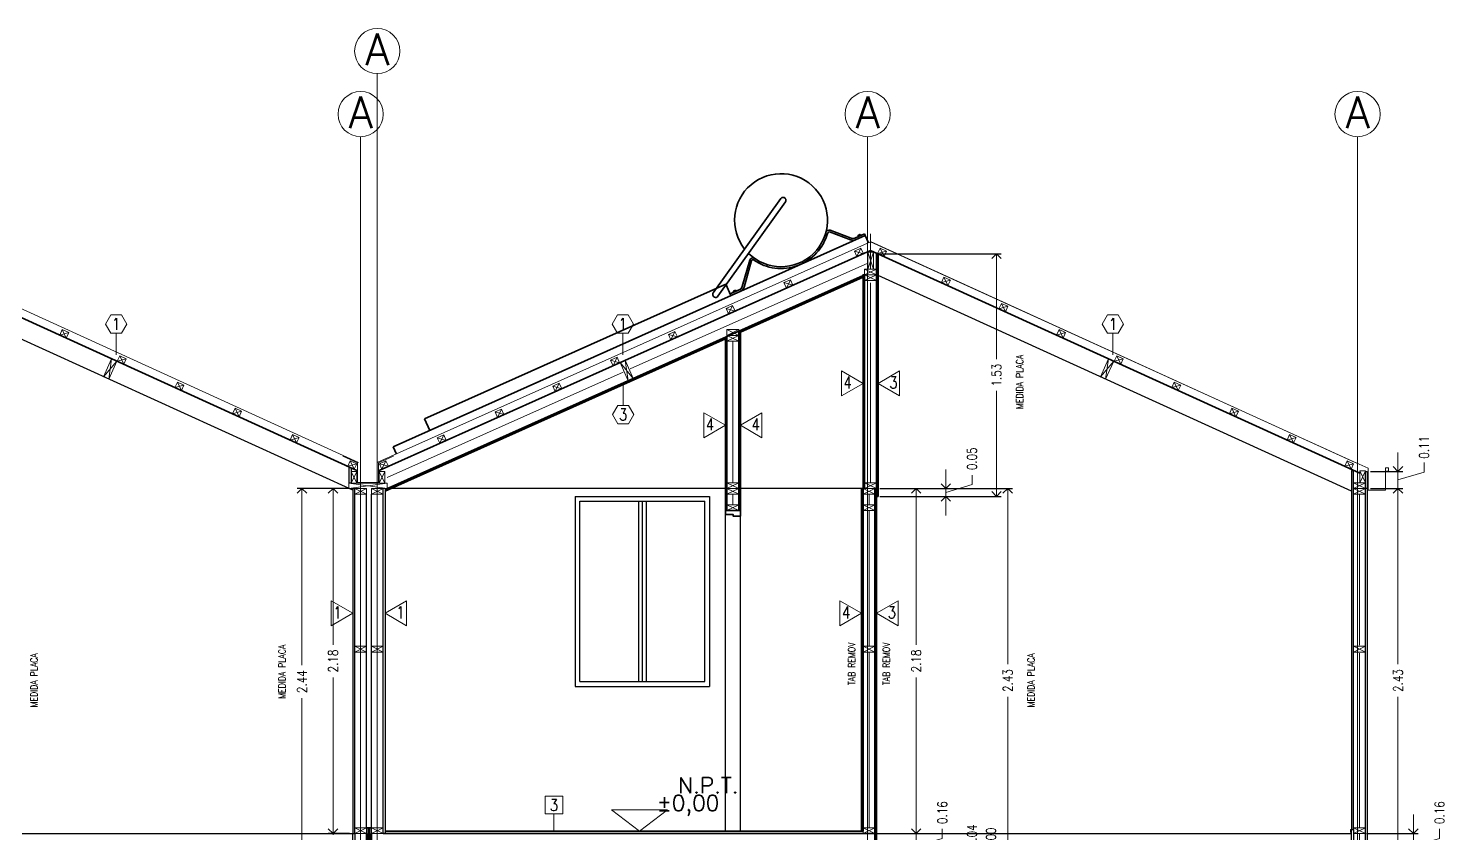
# Model space of a CAD drawing. Header units: metres. Extents: x -2 to 612, y -64 to 156.
# Drawn here: x 467.89 to 476.85, y 9.09 to 14.18 of the extents above; entities that cross this region are included whole.
import ezdxf
from ezdxf.enums import TextEntityAlignment as Align

# ---------------------------------------------------------------- set-up
doc = ezdxf.new("R2010")
doc.units = ezdxf.units.M
doc.header["$LTSCALE"] = 5
doc.header["$MEASUREMENT"] = 0
doc.layers.get('0').update_dxf_attribs({"color": 30})
doc.layers.get('DEFPOINTS').update_dxf_attribs({"color": 210})
doc.layers.add('_AUX', color=210, linetype='Continuous', lineweight=18, plot=False)
for name, color, linetype, lineweight in [('A-ANNO-DIMS', 3, 'Continuous', 18), ('A-ANNO-SYMB', 3, 'Continuous', 18), ('A-ANNO-TEXT', 3, 'Continuous', 18), ('A-DETL-MCUT', 4, 'Continuous', 25), ('A-ELEV-MBE1', 7, 'Continuous', 35), ('A-ELEV-MBE2', 4, 'Continuous', 25), ('A-SECT-MCUT', 7, 'Continuous', 35), ('A-WALL-PATT', 8, 'Continuous', 18), ('A-WALL-STUD', 3, 'Continuous', 18)]:
    doc.layers.add(name, color=color, linetype=linetype, lineweight=lineweight)
doc.styles.add('E-ROMANS', font='romans.shx', dxfattribs={"width": 0.8})
doc.dimstyles.new('E-0050_ARW_12', dxfattribs={"dimscale": 0.001, "dimtxt": 60, "dimasz": 60, "dimexe": 30, "dimexo": 20, "dimgap": 30, "dimtad": 0, "dimzin": 0, "dimdsep": 46, "dimtxsty": 'E-ROMANS', "dimblk": 'OPEN90', "dimcen": 30, "dimclrd": 256, "dimclre": 256, "dimclrt": 256, "dimadec": 0, "dimazin": 0, "dimtfac": 1, "dimtmove": 1, "dimatfit": 3, "dimldrblk": 'OPEN90', "dimfxl": 1, "dimtfill": 1, "dimtolj": 1, "dimtzin": 0, "dimlwd": -1, "dimarcsym": 0})

# ---------------------------------------------------------------- blocks, each defined once
blk = doc.blocks.new('_Open90')
at = {"color": 0, "linetype": 'ByBlock', "lineweight": -2}
for p, q in [((0, 0), (-1, 0)), ((-0.5, 0.5), (0, 0)), ((0, 0), (-0.5, -0.5))]:
    blk.add_line(p, q, dxfattribs=at)
blk = doc.blocks.new('*D527')
at = {"layer": 'A-ANNO-DIMS', "transparency": 16777216}
for p, q in [((473.5014, 9.1505), (473.5014, 9.2105)), ((473.5014, 8.9305), (473.5014, 9.0905)), ((473.5014, 8.9305), (473.5014, 9.0905)), ((473.5014, 9.0105), (473.6664, 9.06)), ((473.6664, 9.06), (473.6664, 9.12)), ((473.5014, 8.8705), (473.5014, 8.8105))]:
    blk.add_line(p, q, dxfattribs=at)
at = {"layer": 'A-ANNO-DIMS', "lineweight": -2, "transparency": 16777216}
for p, q in [((473.2606, 9.0905), (473.5314, 9.0905)), ((473.2606, 8.9305), (473.5314, 8.9305))]:
    blk.add_line(p, q, dxfattribs=at)
at = {"layer": 'DEFPOINTS', "color": 0, "transparency": 16777216}
for p in [(473.2406, 9.0905), (473.5014, 9.0905), (473.2406, 8.9305)]:
    blk.add_point(p, dxfattribs=at)
at = {"layer": 'A-ANNO-DIMS', "transparency": 16777216, "xscale": 0.06, "yscale": 0.06, "zscale": 0.06}
for p, rotation in [((473.5014, 9.0905), 270), ((473.5014, 8.9305), 90)]:
    blk.add_blockref('_Open90', p, dxfattribs=dict(at, rotation=rotation))
at = {"layer": 'A-ANNO-DIMS', "transparency": 16777216, "insert": (473.6664, 9.2231), "char_height": 0.06, "attachment_point": 5, "rotation": 90, "style": 'E-ROMANS', "bg_fill": 3, "box_fill_scale": 1.25, "bg_fill_color": 256, "bg_fill_true_color": 13158600, "bg_fill_transparency": 0}
blk.add_mtext('\\A1;0.16', dxfattribs=at)
blk = doc.blocks.new('*D528')
at = {"layer": 'A-ANNO-DIMS', "lineweight": -2, "transparency": 16777216}
for p, q in [((473.2706, 11.2705), (473.5314, 11.2705)), ((473.2606, 9.0905), (473.5314, 9.0905))]:
    blk.add_line(p, q, dxfattribs=at)
at = {"layer": 'A-ANNO-DIMS', "transparency": 16777216}
for p, q in [((473.5014, 11.2105), (473.5014, 10.2836)), ((473.5014, 9.1505), (473.5014, 10.0773))]:
    blk.add_line(p, q, dxfattribs=at)
at = {"layer": 'DEFPOINTS', "color": 0, "transparency": 16777216}
for p in [(473.2506, 11.2705), (473.5014, 11.2705), (473.2406, 9.0905)]:
    blk.add_point(p, dxfattribs=at)
at = {"layer": 'A-ANNO-DIMS', "transparency": 16777216, "xscale": 0.06, "yscale": 0.06, "zscale": 0.06}
for p, rotation in [((473.5014, 11.2705), 90), ((473.5014, 9.0905), 270)]:
    blk.add_blockref('_Open90', p, dxfattribs=dict(at, rotation=rotation))
at = {"layer": 'A-ANNO-DIMS', "transparency": 16777216, "insert": (473.5014, 10.1805), "char_height": 0.06, "attachment_point": 5, "rotation": 90, "style": 'E-ROMANS', "bg_fill": 3, "box_fill_scale": 1.25, "bg_fill_color": 256, "bg_fill_true_color": 13158600, "bg_fill_transparency": 0}
blk.add_mtext('\\A1;2.18', dxfattribs=at)
blk = doc.blocks.new('*D1196')
at = {"layer": 'A-ANNO-DIMS', "lineweight": -2, "transparency": 16777216}
for p, q in [((473.2706, 12.753), (474.0387, 12.753)), ((473.2806, 11.2205), (474.0387, 11.2205))]:
    blk.add_line(p, q, dxfattribs=at)
at = {"layer": 'A-ANNO-DIMS', "transparency": 16777216}
for p, q in [((474.0087, 12.693), (474.0087, 12.0865)), ((474.0087, 11.2805), (474.0087, 11.887))]:
    blk.add_line(p, q, dxfattribs=at)
at = {"layer": 'DEFPOINTS', "color": 0, "transparency": 16777216}
for p in [(473.2506, 12.753), (474.0087, 12.753), (473.2606, 11.2205)]:
    blk.add_point(p, dxfattribs=at)
at = {"layer": 'A-ANNO-DIMS', "transparency": 16777216, "xscale": 0.06, "yscale": 0.06, "zscale": 0.06}
for p, rotation in [((474.0087, 12.753), 90), ((474.0087, 11.2205), 270)]:
    blk.add_blockref('_Open90', p, dxfattribs=dict(at, rotation=rotation))
at = {"layer": 'A-ANNO-DIMS', "transparency": 16777216, "insert": (474.0087, 11.9867), "char_height": 0.06, "attachment_point": 5, "rotation": 90, "style": 'E-ROMANS', "bg_fill": 3, "box_fill_scale": 1.25, "bg_fill_color": 256, "bg_fill_true_color": 13158600, "bg_fill_transparency": 0}
blk.add_mtext('\\A1;1.53', dxfattribs=at)
blk = doc.blocks.new('*D1197')
at = {"layer": 'A-ANNO-DIMS', "transparency": 16777216}
for p, q in [((473.8089, 8.9045), (473.8089, 8.9645)), ((473.8089, 8.8445), (473.9739, 8.894)), ((473.9739, 8.894), (473.9739, 8.954)), ((473.8089, 8.7845), (473.8089, 8.7245))]:
    blk.add_line(p, q, dxfattribs=at)
at = {"layer": 'A-ANNO-DIMS', "lineweight": -2, "transparency": 16777216}
blk.add_line((473.2706, 8.8445), (473.8389, 8.8445), dxfattribs=at)
blk.add_line((473.2706, 8.8445), (473.8389, 8.8445), dxfattribs=at)
at = {"layer": 'DEFPOINTS', "color": 0, "transparency": 16777216}
for p in [(473.2506, 8.8445), (473.2506, 8.8445), (473.8089, 8.8445)]:
    blk.add_point(p, dxfattribs=at)
at = {"layer": 'A-ANNO-DIMS', "transparency": 16777216, "xscale": 0.06, "yscale": 0.06, "zscale": 0.06}
for rotation in [270, 90]:
    blk.add_blockref('_Open90', (473.8089, 8.8445), dxfattribs=dict(at, rotation=rotation))
at = {"layer": 'A-ANNO-DIMS', "transparency": 16777216, "insert": (473.9739, 9.0571), "char_height": 0.06, "attachment_point": 5, "rotation": 90, "style": 'E-ROMANS', "bg_fill": 3, "box_fill_scale": 1.25, "bg_fill_color": 256, "bg_fill_true_color": 13158600, "bg_fill_transparency": 0}
blk.add_mtext('\\A1;0.00', dxfattribs=at)
blk = doc.blocks.new('*D530')
at = {"layer": 'A-ANNO-DIMS', "transparency": 16777216}
for p, q in [((473.6891, 8.9405), (473.6891, 9.0005)), ((473.8541, 8.912), (473.8541, 8.972)), ((473.6891, 8.8625), (473.8541, 8.912)), ((473.6891, 8.8445), (473.6891, 8.8805)), ((473.6891, 8.8445), (473.6891, 8.8805)), ((473.6891, 8.7845), (473.6891, 8.7245))]:
    blk.add_line(p, q, dxfattribs=at)
at = {"layer": 'A-ANNO-DIMS', "lineweight": -2, "transparency": 16777216}
for p, q in [((473.2706, 8.8805), (473.7191, 8.8805)), ((473.2706, 8.8445), (473.7191, 8.8445))]:
    blk.add_line(p, q, dxfattribs=at)
at = {"layer": 'DEFPOINTS', "color": 0, "transparency": 16777216}
for p in [(473.2506, 8.8805), (473.6891, 8.8805), (473.2506, 8.8445)]:
    blk.add_point(p, dxfattribs=at)
at = {"layer": 'A-ANNO-DIMS', "transparency": 16777216, "xscale": 0.06, "yscale": 0.06, "zscale": 0.06}
for p, rotation in [((473.6891, 8.8805), 270), ((473.6891, 8.8445), 90)]:
    blk.add_blockref('_Open90', p, dxfattribs=dict(at, rotation=rotation))
at = {"layer": 'A-ANNO-DIMS', "transparency": 16777216, "insert": (473.8541, 9.0762), "char_height": 0.06, "attachment_point": 5, "rotation": 90, "style": 'E-ROMANS', "bg_fill": 3, "box_fill_scale": 1.25, "bg_fill_color": 256, "bg_fill_true_color": 13158600, "bg_fill_transparency": 0}
blk.add_mtext('\\A1;0.04', dxfattribs=at)
blk = doc.blocks.new('*D504')
at = {"layer": 'A-ANNO-DIMS', "lineweight": -2, "transparency": 16777216}
for p, q in [((473.2706, 11.2705), (474.1097, 11.2705)), ((473.2706, 8.8445), (474.1097, 8.8445))]:
    blk.add_line(p, q, dxfattribs=at)
at = {"layer": 'A-ANNO-DIMS', "transparency": 16777216}
for p, q in [((474.0797, 11.2105), (474.0797, 10.1606)), ((474.0797, 8.9045), (474.0797, 9.9543))]:
    blk.add_line(p, q, dxfattribs=at)
at = {"layer": 'DEFPOINTS', "color": 0, "transparency": 16777216}
for p in [(473.2506, 11.2705), (474.0797, 11.2705), (473.2506, 8.8445)]:
    blk.add_point(p, dxfattribs=at)
at = {"layer": 'A-ANNO-DIMS', "transparency": 16777216, "xscale": 0.06, "yscale": 0.06, "zscale": 0.06}
for p, rotation in [((474.0797, 11.2705), 90), ((474.0797, 8.8445), 270)]:
    blk.add_blockref('_Open90', p, dxfattribs=dict(at, rotation=rotation))
at = {"layer": 'A-ANNO-DIMS', "transparency": 16777216, "insert": (474.0797, 10.0575), "char_height": 0.06, "attachment_point": 5, "rotation": 90, "style": 'E-ROMANS', "bg_fill": 3, "box_fill_scale": 1.25, "bg_fill_color": 256, "bg_fill_true_color": 13158600, "bg_fill_transparency": 0}
blk.add_mtext('\\A1;2.43', dxfattribs=at)
blk = doc.blocks.new('*D506')
at = {"layer": 'A-ANNO-DIMS', "transparency": 16777216}
for p, q in [((473.6891, 11.3305), (473.6891, 11.3905)), ((473.6891, 11.2455), (473.8541, 11.295)), ((473.8541, 11.295), (473.8541, 11.355)), ((473.6891, 11.2205), (473.6891, 11.2705)), ((473.6891, 11.2205), (473.6891, 11.2705)), ((473.6891, 11.1605), (473.6891, 11.1005))]:
    blk.add_line(p, q, dxfattribs=at)
at = {"layer": 'A-ANNO-DIMS', "lineweight": -2, "transparency": 16777216}
for p, q in [((473.2706, 11.2705), (473.7191, 11.2705)), ((473.2706, 11.2205), (473.7191, 11.2205))]:
    blk.add_line(p, q, dxfattribs=at)
at = {"layer": 'DEFPOINTS', "color": 0, "transparency": 16777216}
for p in [(473.2506, 11.2705), (473.2506, 11.2205), (473.6891, 11.2705)]:
    blk.add_point(p, dxfattribs=at)
at = {"layer": 'A-ANNO-DIMS', "transparency": 16777216, "xscale": 0.06, "yscale": 0.06, "zscale": 0.06}
for p, rotation in [((473.6891, 11.2705), 270), ((473.6891, 11.2205), 90)]:
    blk.add_blockref('_Open90', p, dxfattribs=dict(at, rotation=rotation))
at = {"layer": 'A-ANNO-DIMS', "transparency": 16777216, "insert": (473.8541, 11.4581), "char_height": 0.06, "attachment_point": 5, "rotation": 90, "style": 'E-ROMANS', "bg_fill": 3, "box_fill_scale": 1.25, "bg_fill_color": 256, "bg_fill_true_color": 13158600, "bg_fill_transparency": 0}
blk.add_mtext('\\A1;0.05', dxfattribs=at)
blk = doc.blocks.new('*D1157')
at = {"layer": 'A-ANNO-DIMS', "lineweight": -2, "transparency": 16777216}
for p, q in [((469.9216, 11.2705), (469.59, 11.2705)), ((469.9096, 8.8305), (469.59, 8.8305))]:
    blk.add_line(p, q, dxfattribs=at)
at = {"layer": 'A-ANNO-DIMS', "transparency": 16777216}
for p, q in [((469.62, 11.2105), (469.62, 10.1547)), ((469.62, 8.8905), (469.62, 9.9462))]:
    blk.add_line(p, q, dxfattribs=at)
at = {"layer": 'DEFPOINTS', "color": 0, "transparency": 16777216}
for p in [(469.62, 11.2705), (469.9416, 11.2705), (469.9296, 8.8305)]:
    blk.add_point(p, dxfattribs=at)
at = {"layer": 'A-ANNO-DIMS', "transparency": 16777216, "xscale": 0.06, "yscale": 0.06, "zscale": 0.06}
for p, rotation in [((469.62, 11.2705), 90), ((469.62, 8.8305), 270)]:
    blk.add_blockref('_Open90', p, dxfattribs=dict(at, rotation=rotation))
at = {"layer": 'A-ANNO-DIMS', "transparency": 16777216, "insert": (469.62, 10.0505), "char_height": 0.06, "attachment_point": 5, "rotation": 90, "style": 'E-ROMANS', "bg_fill": 3, "box_fill_scale": 1.25, "bg_fill_color": 256, "bg_fill_true_color": 13158600, "bg_fill_transparency": 0}
blk.add_mtext('\\A1;2.44', dxfattribs=at)
blk = doc.blocks.new('*D1160')
at = {"layer": 'A-ANNO-DIMS', "transparency": 16777216}
for p, q in [((469.8167, 9.1505), (469.8167, 9.2105)), ((469.8167, 9.0905), (469.8167, 9.0817)), ((469.8167, 8.8805), (469.8167, 8.8892)), ((469.8167, 8.8205), (469.8167, 8.7605))]:
    blk.add_line(p, q, dxfattribs=at)
at = {"layer": 'A-ANNO-DIMS', "lineweight": -2, "transparency": 16777216}
for p, q in [((469.9216, 9.0905), (469.7867, 9.0905)), ((469.9096, 8.8805), (469.7867, 8.8805))]:
    blk.add_line(p, q, dxfattribs=at)
at = {"layer": 'DEFPOINTS', "color": 0, "transparency": 16777216}
for p in [(469.9416, 9.0905), (469.9296, 8.8805)]:
    blk.add_point(p, dxfattribs=at)
at = {"layer": 'A-ANNO-DIMS', "transparency": 16777216, "xscale": 0.06, "yscale": 0.06, "zscale": 0.06}
for p, rotation in [((469.8167, 9.0905), 270), ((469.8167, 8.8805), 90)]:
    blk.add_blockref('_Open90', p, dxfattribs=dict(at, rotation=rotation))
at = {"layer": 'A-ANNO-DIMS', "transparency": 16777216, "insert": (469.8167, 8.9855), "char_height": 0.06, "attachment_point": 5, "rotation": 90, "style": 'E-ROMANS', "bg_fill": 3, "box_fill_scale": 1.25, "bg_fill_color": 256, "bg_fill_true_color": 13158600, "bg_fill_transparency": 0}
blk.add_mtext('\\A1;0.21', dxfattribs=at)
at = {"layer": 'DEFPOINTS', "color": 0, "transparency": 16777216}
blk.add_point((469.8167, 9.0905), dxfattribs=at)
blk = doc.blocks.new('*D1161')
at = {"layer": 'A-ANNO-DIMS', "lineweight": -2, "transparency": 16777216}
for p, q in [((469.9096, 11.2705), (469.7867, 11.2705)), ((469.9216, 9.0905), (469.7867, 9.0905))]:
    blk.add_line(p, q, dxfattribs=at)
at = {"layer": 'A-ANNO-DIMS', "transparency": 16777216}
for p, q in [((469.8167, 11.2105), (469.8167, 10.2836)), ((469.8167, 9.1505), (469.8167, 10.0773))]:
    blk.add_line(p, q, dxfattribs=at)
at = {"layer": 'DEFPOINTS', "color": 0, "transparency": 16777216}
for p in [(469.8167, 11.2705), (469.9296, 11.2705), (469.9416, 9.0905)]:
    blk.add_point(p, dxfattribs=at)
at = {"layer": 'A-ANNO-DIMS', "transparency": 16777216, "xscale": 0.06, "yscale": 0.06, "zscale": 0.06}
for p, rotation in [((469.8167, 11.2705), 90), ((469.8167, 9.0905), 270)]:
    blk.add_blockref('_Open90', p, dxfattribs=dict(at, rotation=rotation))
at = {"layer": 'A-ANNO-DIMS', "transparency": 16777216, "insert": (469.8167, 10.1805), "char_height": 0.06, "attachment_point": 5, "rotation": 90, "style": 'E-ROMANS', "bg_fill": 3, "box_fill_scale": 1.25, "bg_fill_color": 256, "bg_fill_true_color": 13158600, "bg_fill_transparency": 0}
blk.add_mtext('\\A1;2.18', dxfattribs=at)
blk = doc.blocks.new('*D399')
at = {"layer": 'A-ANNO-DIMS', "transparency": 16777216}
for p, q in [((476.6429, 9.1505), (476.6429, 9.2105)), ((476.6429, 8.9305), (476.6429, 9.0905)), ((476.6429, 8.9305), (476.6429, 9.0905)), ((476.6429, 9.0105), (476.8079, 9.06)), ((476.8079, 9.06), (476.8079, 9.12)), ((476.6429, 8.8705), (476.6429, 8.8105))]:
    blk.add_line(p, q, dxfattribs=at)
at = {"layer": 'A-ANNO-DIMS', "lineweight": -2, "transparency": 16777216}
for p, q in [((476.3476, 9.0905), (476.6729, 9.0905)), ((476.3476, 8.9305), (476.6729, 8.9305))]:
    blk.add_line(p, q, dxfattribs=at)
at = {"layer": 'DEFPOINTS', "color": 0, "transparency": 16777216}
for p in [(476.3276, 9.0905), (476.6429, 9.0905), (476.3276, 8.9305)]:
    blk.add_point(p, dxfattribs=at)
at = {"layer": 'A-ANNO-DIMS', "transparency": 16777216, "xscale": 0.06, "yscale": 0.06, "zscale": 0.06}
for p, rotation in [((476.6429, 9.0905), 270), ((476.6429, 8.9305), 90)]:
    blk.add_blockref('_Open90', p, dxfattribs=dict(at, rotation=rotation))
at = {"layer": 'A-ANNO-DIMS', "transparency": 16777216, "insert": (476.8079, 9.2231), "char_height": 0.06, "attachment_point": 5, "rotation": 90, "style": 'E-ROMANS', "bg_fill": 3, "box_fill_scale": 1.25, "bg_fill_color": 256, "bg_fill_true_color": 13158600, "bg_fill_transparency": 0}
blk.add_mtext('\\A1;0.16', dxfattribs=at)
blk = doc.blocks.new('*D1150')
at = {"layer": 'A-ANNO-DIMS', "lineweight": -2, "transparency": 16777216}
for p, q in [((476.3716, 11.2705), (476.5753, 11.2705)), ((476.3716, 8.8445), (476.5753, 8.8445))]:
    blk.add_line(p, q, dxfattribs=at)
at = {"layer": 'A-ANNO-DIMS', "transparency": 16777216}
for p, q in [((476.5453, 11.2105), (476.5453, 10.1606)), ((476.5453, 8.9045), (476.5453, 9.9543))]:
    blk.add_line(p, q, dxfattribs=at)
at = {"layer": 'DEFPOINTS', "color": 0, "transparency": 16777216}
for p in [(476.3516, 11.2705), (476.5453, 11.2705), (476.3516, 8.8445)]:
    blk.add_point(p, dxfattribs=at)
at = {"layer": 'A-ANNO-DIMS', "transparency": 16777216, "xscale": 0.06, "yscale": 0.06, "zscale": 0.06}
for p, rotation in [((476.5453, 11.2705), 90), ((476.5453, 8.8445), 270)]:
    blk.add_blockref('_Open90', p, dxfattribs=dict(at, rotation=rotation))
at = {"layer": 'A-ANNO-DIMS', "transparency": 16777216, "insert": (476.5453, 10.0575), "char_height": 0.06, "attachment_point": 5, "rotation": 90, "style": 'E-ROMANS', "bg_fill": 3, "box_fill_scale": 1.25, "bg_fill_color": 256, "bg_fill_true_color": 13158600, "bg_fill_transparency": 0}
blk.add_mtext('\\A1;2.43', dxfattribs=at)
blk = doc.blocks.new('*D1151')
at = {"layer": 'A-ANNO-DIMS', "transparency": 16777216}
for p, q in [((476.5453, 11.4385), (476.5453, 11.4985)), ((476.7103, 11.374), (476.7103, 11.434)), ((476.5453, 11.3785), (476.5453, 11.2705)), ((476.5453, 11.3785), (476.5453, 11.2705)), ((476.5453, 11.3245), (476.7103, 11.374)), ((476.5453, 11.2105), (476.5453, 11.1505))]:
    blk.add_line(p, q, dxfattribs=at)
at = {"layer": 'A-ANNO-DIMS', "lineweight": -2, "transparency": 16777216}
for p, q in [((476.3716, 11.3785), (476.5753, 11.3785)), ((476.3716, 11.2705), (476.5753, 11.2705))]:
    blk.add_line(p, q, dxfattribs=at)
at = {"layer": 'DEFPOINTS', "color": 0, "transparency": 16777216}
for p in [(476.3516, 11.3785), (476.3516, 11.2705), (476.5453, 11.2705)]:
    blk.add_point(p, dxfattribs=at)
at = {"layer": 'A-ANNO-DIMS', "transparency": 16777216, "xscale": 0.06, "yscale": 0.06, "zscale": 0.06}
for p, rotation in [((476.5453, 11.3785), 270), ((476.5453, 11.2705), 90)]:
    blk.add_blockref('_Open90', p, dxfattribs=dict(at, rotation=rotation))
at = {"layer": 'A-ANNO-DIMS', "transparency": 16777216, "insert": (476.7103, 11.5302), "char_height": 0.06, "attachment_point": 5, "rotation": 90, "style": 'E-ROMANS', "bg_fill": 3, "box_fill_scale": 1.25, "bg_fill_color": 256, "bg_fill_true_color": 13158600, "bg_fill_transparency": 0}
blk.add_mtext('\\A1;0.11', dxfattribs=at)

msp = doc.modelspace()

# ---------------------------------------------------------------- linework, layer by layer
at = {"layer": '_AUX', "color": 4}
for points in [[(470.19755, 11.47502), (470.10361, 11.43225), (470.10361, 11.30846), (470.03759, 11.30846)], [(476.2646, 9.14046), (476.2646, 9.11546), (476.24522, 9.11546), (476.24522, 9.09801), (476.25086, 9.10459)]]:
    msp.add_lwpolyline(points, dxfattribs=at)
at = {"layer": 'A-ANNO-SYMB'}
for p, q in [((470.09636, 4.93959), (470.09611, 13.891)), ((469.99107, 5.29119), (469.99107, 13.49239)), ((473.19311, 13.49238), (473.19311, 5.29116)), ((476.29011, 5.29118), (476.29011, 13.49239))]:
    msp.add_line(p, q, dxfattribs=at)
for points in [[(469.97687, 11.43542), (466.91409, 12.83018)], [(471.57677, 9.24134), (471.92884, 9.24134)], [(471.57677, 9.24134), (471.7528, 9.10546), (471.92884, 9.24134)]]:
    msp.add_lwpolyline(points, dxfattribs=at)
for centre in [(470.09611, 14.03402), (469.99107, 13.63542), (473.19467, 13.6354), (476.29011, 13.63541)]:
    msp.add_circle(centre, 0.14303, dxfattribs=at)
at = {"layer": 'A-ANNO-TEXT'}
for p, q in [((468.44552, 12.25106), (468.44552, 12.11495)), ((471.6472, 12.25106), (471.6472, 12.11495)), ((474.74457, 12.25106), (474.74457, 12.11495)), ((471.64962, 11.7958), (471.64962, 11.92668)), ((471.21211, 9.21467), (471.21211, 9.10546))]:
    msp.add_line(p, q, dxfattribs=at)
for points in [[(468.47919, 12.25106), (468.51285, 12.30936), (468.47919, 12.36767), (468.41186, 12.36767), (468.37819, 12.30936), (468.41186, 12.25106)], [(471.68086, 12.25106), (471.71453, 12.30936), (471.68086, 12.36767), (471.61353, 12.36767), (471.57987, 12.30936), (471.61353, 12.25106)], [(474.77823, 12.25106), (474.81189, 12.30936), (474.77823, 12.36767), (474.7109, 12.36767), (474.67724, 12.30936), (474.7109, 12.25106)], [(473.16564, 11.93458), (473.02978, 12.01302), (473.02978, 11.85614)], [(471.68329, 11.67918), (471.71695, 11.73749), (471.68329, 11.7958), (471.61596, 11.7958), (471.58229, 11.73749), (471.61596, 11.67918)], [(472.29561, 11.66987), (472.15975, 11.74831), (472.15975, 11.59143)], [(472.39061, 11.66987), (472.52647, 11.74831), (472.52647, 11.59143)], [(470.14561, 10.48206), (470.28147, 10.5605), (470.28147, 10.40362)], [(473.15563, 10.48206), (473.01977, 10.5605), (473.01977, 10.40362)], [(471.15586, 9.32717), (471.26836, 9.32717), (471.26836, 9.21467), (471.15586, 9.21467)]]:
    msp.add_lwpolyline(points, close=True, dxfattribs=at)
at = {"layer": 'A-DETL-MCUT'}
msp.add_line((476.25259, 11.38401), (476.26461, 11.38401), dxfattribs=at)
for points in [[(476.2526, 11.38401), (476.2526, 9.11546), (476.2646, 9.11546), (476.2646, 11.38401)], [(469.94157, 11.27046), (469.94157, 9.09046), (469.95358, 9.09046), (469.95358, 11.27046)], [(470.14561, 11.27046), (470.14561, 9.09046), (470.13361, 9.09046), (470.13361, 11.27046)]]:
    msp.add_lwpolyline(points, dxfattribs=at)
for points in [[(469.94157, 9.09046), (469.95357, 9.09046), (469.95357, 8.88046), (469.94155, 8.88046)], [(476.2526, 9.11546), (476.26462, 9.11546), (476.26462, 8.88046), (476.2526, 8.88046)]]:
    msp.add_lwpolyline(points, close=True, dxfattribs=at)
at = {"layer": 'A-ELEV-MBE1'}
for p, q in [((472.64599, 13.10218), (472.21931, 12.50589)), ((472.67477, 13.08112), (472.24821, 12.48498)), ((472.95388, 12.8908), (473.08587, 12.84042)), ((472.95801, 12.90162), (473.09001, 12.85125)), ((473.17387, 12.87923), (473.11278, 12.85189)), ((473.13592, 12.86284), (473.13337, 12.86855)), ((473.13364, 12.86926), (473.14702, 12.87525)), ((473.13891, 12.86417), (473.13635, 12.86988)), ((473.14474, 12.87364), (473.1473, 12.86793)), ((473.14773, 12.87498), (473.15029, 12.86926)), ((473.17387, 12.87923), (473.1786, 12.86865)), ((472.4024, 12.54562), (472.44998, 12.71315)), ((472.41354, 12.54245), (472.46128, 12.71012)), ((472.38593, 12.5266), (472.32555, 12.49958)), ((472.32555, 12.49958), (472.33028, 12.489)), ((472.34834, 12.51036), (472.34578, 12.51608)), ((472.34605, 12.51679), (472.35943, 12.52277)), ((472.35132, 12.5117), (472.34877, 12.51741)), ((472.35715, 12.52117), (472.35971, 12.51545)), ((472.36014, 12.5225), (472.3627, 12.51679)), ((469.96656, 11.37846), (469.96656, 11.38504)), ((473.15559, 11.27046), (473.15559, 9.10546)), ((473.16559, 9.10546), (473.16559, 11.27046)), ((473.16559, 9.10546), (470.14561, 9.10546))]:
    msp.add_line(p, q, dxfattribs=at)
for points in [[(470.19611, 11.53388), (473.1786, 12.86865)], [(473.1786, 12.86865), (473.19903, 12.82301)], [(469.96656, 11.38504), (466.91409, 12.77488)], [(470.14561, 11.26465), (473.16563, 12.61599)], [(470.39531, 11.71068), (472.2976, 12.56202)], [(472.2976, 12.56202), (472.33028, 12.489)], [(472.39061, 12.25824), (473.16563, 12.60503)], [(470.14561, 11.25369), (472.29561, 12.21574)], [(472.30561, 12.23117), (472.30561, 11.13046), (472.29561, 11.13046), (472.29561, 12.22669)], [(472.39061, 12.2692), (472.39061, 11.13046), (472.38061, 11.13046), (472.38061, 12.26472)], [(470.39531, 11.71068), (470.42799, 11.63766)], [(470.19611, 11.53388), (470.21654, 11.48825)], [(470.10861, 11.38503), (470.10861, 11.37846)], [(472.29561, 11.13046), (472.29561, 11.10546), (472.34561, 11.10546), (472.34561, 11.09546), (472.39061, 11.09546), (472.39061, 11.13046), (472.29561, 11.13046)], [(470.05861, 9.12646), (470.02858, 9.12646)], [(470.02858, 9.09046), (470.02858, 8.93046)], [(470.03859, 9.12646), (470.03859, 8.85846)], [(470.04859, 9.12646), (470.04859, 8.85846)], [(470.05861, 9.09046), (470.05861, 8.93046)], [(470.13361, 8.93046), (473.24059, 8.93046), (473.24059, 9.09046), (470.13361, 9.09046), (470.13361, 9.09046)]]:
    msp.add_lwpolyline(points, dxfattribs=at)
for centre, radius, start, end in [((472.64739, 12.96527), 0.2936, 225.568379, 218.437273), ((472.66044, 13.09173), 0.01783, 323.501841, 144.718406), ((472.64739, 12.96527), 0.30519, 235.350316, 344.885617), ((472.95058, 12.88215), 0.02085, 69.110123, 160.195072), ((472.95058, 12.88214), 0.00927, 69.139338, 157.431765), ((473.10062, 12.87906), 0.04136, 249.110123, 294.110123), ((473.10062, 12.87906), 0.02977, 249.110123, 294.110123), ((473.13386, 12.86877), 0.000537, 114.110123, 204.110123), ((473.13586, 12.86967), 0.000537, 24.110123, 114.110123), ((473.13642, 12.86305), 0.000537, 204.110123, 294.110123), ((473.13684, 12.8701), 0.000537, 114.110123, 204.110123), ((473.13842, 12.86395), 0.000537, 294.110123, 24.110123), ((473.1394, 12.86439), 0.000537, 204.110123, 294.110123), ((473.14425, 12.87342), 0.000537, 24.110123, 114.110123), ((473.14523, 12.87386), 0.000537, 114.110123, 204.110123), ((473.14724, 12.87476), 0.000537, 24.110123, 114.110123), ((473.14681, 12.86771), 0.000537, 294.110123, 24.110123), ((473.14779, 12.86815), 0.000537, 204.110123, 294.110123), ((473.14979, 12.86904), 0.000537, 294.110123, 24.110123), ((472.46957, 12.70601), 0.02085, 59.889413, 159.99153), ((472.46957, 12.70601), 0.00926, 62.308281, 153.62295), ((472.23376, 12.49544), 0.01783, 144.110123, 325.079987), ((472.34627, 12.5163), 0.000537, 114.110123, 204.110123), ((472.34828, 12.51719), 0.000537, 24.110123, 114.110123), ((472.34883, 12.51058), 0.000537, 204.110123, 294.110123), ((472.34926, 12.51763), 0.000537, 114.110123, 204.110123), ((472.35083, 12.51148), 0.000537, 294.110123, 24.110123), ((472.35181, 12.51192), 0.000537, 204.110123, 294.110123), ((472.35666, 12.52095), 0.000537, 24.110123, 114.110123), ((472.35764, 12.52139), 0.000537, 114.110123, 204.110123), ((472.35965, 12.52228), 0.000537, 24.110123, 114.110123), ((472.35922, 12.51523), 0.000537, 294.110123, 24.110123), ((472.3602, 12.51567), 0.000537, 204.110123, 294.110123), ((472.36221, 12.51657), 0.000537, 294.110123, 24.110123), ((472.37376, 12.55377), 0.02977, 294.110123, 344.110123), ((472.37376, 12.55377), 0.04136, 294.110123, 344.110123)]:
    msp.add_arc(centre, radius, start, end, dxfattribs=at)
at = {"layer": 'A-ELEV-MBE2'}
for p, q in [((470.02858, 9.12646), (470.02858, 11.23446)), ((470.05861, 9.12646), (470.05861, 11.23446)), ((472.29561, 11.27046), (470.18309, 11.27046)), ((471.34562, 11.22046), (471.34562, 10.02046)), ((471.34562, 11.22046), (472.19561, 11.22046)), ((472.19561, 11.22046), (472.19561, 10.02046)), ((473.15559, 11.27046), (472.39061, 11.27046)), ((471.37561, 11.19046), (472.16561, 11.19046)), ((471.37561, 10.05046), (471.37561, 11.19046)), ((471.74561, 11.19046), (471.74561, 10.05046)), ((471.77061, 11.19046), (471.77061, 10.05046)), ((471.79561, 11.19046), (471.79561, 10.05046)), ((472.16561, 10.05046), (472.16561, 11.19046)), ((472.39061, 11.13046), (472.29561, 11.13046)), ((472.29561, 9.10546), (472.29561, 11.13046)), ((472.39061, 9.10546), (472.39061, 11.13046)), ((471.37561, 10.05046), (472.16561, 10.05046)), ((471.34562, 10.02046), (472.19561, 10.02046))]:
    msp.add_line(p, q, dxfattribs=at)
at = {"layer": 'A-SECT-MCUT'}
msp.add_line((473.15559, 11.27046), (473.16559, 11.27046), dxfattribs=at)
for points in [[(473.25063, 12.75302), (473.25063, 11.22046), (473.26064, 11.22046), (473.26064, 12.75302)], [(473.24059, 11.27046), (473.24058, 8.84446), (473.25062, 8.84446), (473.25063, 11.27046)]]:
    msp.add_lwpolyline(points, dxfattribs=at)
msp.add_lwpolyline([(473.17563, 11.27046), (473.17563, 12.62046), (473.16563, 12.62046), (473.16559, 11.27046)], close=True, dxfattribs=at)
at = {"layer": 'A-WALL-PATT', "ltscale": 0.1}
for p, q in [((472.34311, 12.20181), (472.34311, 11.30646)), ((469.99108, 10.28046), (469.99108, 11.23446)), ((470.09619, 10.28081), (470.09619, 11.23481)), ((472.34311, 11.23446), (472.34311, 11.16646)), ((476.3021, 10.28046), (476.3021, 11.23446)), ((469.99108, 9.12646), (469.99108, 10.23046)), ((470.09619, 9.12681), (470.09619, 10.23081)), ((469.99108, 9.09046), (469.99108, 8.93046))]:
    msp.add_line(p, q, dxfattribs=at)
at = {"layer": 'A-WALL-PATT', "ltscale": 0.16}
for points in [[(471.69462, 12.02624), (473.19513, 12.69489)], [(470.15861, 11.33893), (471.64898, 12.00582)]]:
    msp.add_lwpolyline(points, dxfattribs=at)
at = {"layer": 'A-WALL-STUD'}
for p, q in [((473.16752, 12.75378), (473.11092, 12.77008)), ((473.12644, 12.7354), (473.152, 12.78846)), ((472.72226, 12.55454), (472.66566, 12.57085)), ((472.68118, 12.53616), (472.70674, 12.58923)), ((472.35714, 12.39117), (472.30055, 12.40747)), ((472.31607, 12.37279), (472.34162, 12.42585)), ((468.08943, 12.23973), (468.14613, 12.25567)), ((468.13039, 12.22108), (468.10518, 12.27432)), ((471.99203, 12.22779), (471.93543, 12.2441)), ((471.95095, 12.20941), (471.97651, 12.26248)), ((472.38061, 12.27381), (472.30561, 12.23781)), ((472.30561, 12.27381), (472.38061, 12.23781)), ((472.38061, 12.23781), (472.30561, 12.20181)), ((472.30561, 12.23781), (472.38061, 12.20181)), ((474.38847, 12.23973), (474.44517, 12.25567)), ((474.42943, 12.22108), (474.40422, 12.27432)), ((468.49443, 12.05533), (468.46922, 12.10856)), ((471.58584, 12.04604), (471.61139, 12.0991)), ((474.79347, 12.05533), (474.76826, 12.10856)), ((468.36618, 11.97638), (468.45037, 12.07539)), ((468.4176, 12.09031), (468.39894, 11.96146)), ((468.45347, 12.07398), (468.51017, 12.08991)), ((471.62691, 12.06442), (471.57032, 12.08072)), ((471.71358, 11.96625), (471.63003, 12.06581)), ((471.66289, 12.08051), (471.68072, 11.95155)), ((474.66522, 11.97638), (474.74941, 12.07539)), ((474.71665, 12.09031), (474.69798, 11.96146)), ((474.75251, 12.07398), (474.80922, 12.08991)), ((468.81751, 11.90822), (468.87421, 11.92416)), ((468.85847, 11.88958), (468.83326, 11.94281)), ((471.22072, 11.88266), (471.24628, 11.93573)), ((475.11656, 11.90822), (475.17326, 11.92416)), ((475.15751, 11.88958), (475.1323, 11.94281)), ((471.2618, 11.90104), (471.2052, 11.91735)), ((469.18155, 11.74247), (469.23826, 11.75841)), ((469.22251, 11.72382), (469.1973, 11.77706)), ((470.89668, 11.73767), (470.84009, 11.75397)), ((470.85561, 11.71929), (470.88116, 11.77235)), ((475.4806, 11.74247), (475.5373, 11.75841)), ((475.52155, 11.72382), (475.49634, 11.77706)), ((469.5456, 11.57672), (469.6023, 11.59265)), ((469.58655, 11.55807), (469.56134, 11.6113)), ((470.53157, 11.57429), (470.47497, 11.5906)), ((470.49049, 11.55591), (470.51605, 11.60898)), ((475.84464, 11.57672), (475.90134, 11.59265)), ((475.88559, 11.55807), (475.86038, 11.6113)), ((469.90964, 11.41096), (469.96634, 11.4269)), ((469.95059, 11.39232), (469.92538, 11.44555)), ((470.16645, 11.41092), (470.10986, 11.42722)), ((470.12538, 11.39254), (470.15093, 11.4456)), ((476.20868, 11.41096), (476.26538, 11.4269)), ((476.24963, 11.39232), (476.22443, 11.44555)), ((470.14461, 11.30346), (470.10861, 11.37846)), ((470.14461, 11.37846), (470.10861, 11.30346)), ((472.30561, 11.27046), (472.38061, 11.30646)), ((472.38061, 11.27046), (472.30561, 11.30646)), ((470.13361, 11.27046), (470.05861, 11.23446)), ((470.05861, 11.27046), (470.13361, 11.23446)), ((472.30561, 11.23446), (472.38061, 11.27046)), ((472.38061, 11.23446), (472.30561, 11.27046)), ((472.30561, 11.13046), (472.38061, 11.16646)), ((472.38061, 11.13046), (472.30561, 11.16646)), ((470.05861, 10.23746), (470.13361, 10.27346)), ((470.13361, 10.23746), (470.05861, 10.27346)), ((470.13361, 9.09046), (470.05861, 9.12646)), ((470.05861, 9.09046), (470.13361, 9.12646))]:
    msp.add_line(p, q, dxfattribs=at)
for points in [[(473.12644, 12.7354), (473.16752, 12.75378), (473.152, 12.78846), (473.11092, 12.77008)], [(472.68118, 12.53616), (472.72226, 12.55454), (472.70674, 12.58923), (472.66566, 12.57085)], [(472.31607, 12.37279), (472.35714, 12.39117), (472.34162, 12.42585), (472.30055, 12.40747)], [(468.13039, 12.22108), (468.08943, 12.23973), (468.10518, 12.27432), (468.14613, 12.25567)], [(471.95095, 12.20941), (471.99203, 12.22779), (471.97651, 12.26248), (471.93543, 12.2441)], [(472.38061, 12.27381), (472.30561, 12.27381), (472.30561, 12.23781), (472.38061, 12.23781)], [(472.38061, 12.23781), (472.30561, 12.23781), (472.30561, 12.20181), (472.38061, 12.20181)], [(474.42943, 12.22108), (474.38847, 12.23973), (474.40422, 12.27432), (474.44517, 12.25567)], [(468.49443, 12.05533), (468.45347, 12.07398), (468.46922, 12.10856), (468.51017, 12.08991)], [(471.58584, 12.04604), (471.62691, 12.06442), (471.61139, 12.0991), (471.57032, 12.08072)], [(474.79347, 12.05533), (474.75251, 12.07398), (474.76826, 12.10856), (474.80922, 12.08991)], [(468.45037, 12.07539), (468.4176, 12.09031), (468.36618, 11.97638), (468.39894, 11.96146)], [(471.63003, 12.06581), (471.66289, 12.08051), (471.71358, 11.96625), (471.68072, 11.95155)], [(474.74941, 12.07539), (474.71665, 12.09031), (474.66522, 11.97638), (474.69798, 11.96146)], [(468.85847, 11.88958), (468.81751, 11.90822), (468.83326, 11.94281), (468.87421, 11.92416)], [(471.22072, 11.88266), (471.2618, 11.90104), (471.24628, 11.93573), (471.2052, 11.91735)], [(475.15751, 11.88958), (475.11656, 11.90822), (475.1323, 11.94281), (475.17326, 11.92416)], [(469.22251, 11.72382), (469.18155, 11.74247), (469.1973, 11.77706), (469.23826, 11.75841)], [(470.85561, 11.71929), (470.89668, 11.73767), (470.88116, 11.77235), (470.84009, 11.75397)], [(475.52155, 11.72382), (475.4806, 11.74247), (475.49634, 11.77706), (475.5373, 11.75841)], [(469.58655, 11.55807), (469.5456, 11.57672), (469.56134, 11.6113), (469.6023, 11.59265)], [(470.49049, 11.55591), (470.53157, 11.57429), (470.51605, 11.60898), (470.47497, 11.5906)], [(475.88559, 11.55807), (475.84464, 11.57672), (475.86038, 11.6113), (475.90134, 11.59265)], [(469.95059, 11.39232), (469.90964, 11.41096), (469.92538, 11.44555), (469.96634, 11.4269)], [(470.12538, 11.39254), (470.16645, 11.41092), (470.15093, 11.4456), (470.10986, 11.42722)], [(476.24963, 11.39232), (476.20868, 11.41096), (476.22443, 11.44555), (476.26538, 11.4269)], [(470.14461, 11.30346), (470.14461, 11.37846), (470.10861, 11.37846), (470.10861, 11.30346)], [(472.30561, 11.27046), (472.38061, 11.27046), (472.38061, 11.30646), (472.30561, 11.30646)], [(470.13361, 11.27046), (470.05861, 11.27046), (470.05861, 11.23446), (470.13361, 11.23446)], [(472.30561, 11.23446), (472.38061, 11.23446), (472.38061, 11.27046), (472.30561, 11.27046)], [(472.30561, 11.13046), (472.38061, 11.13046), (472.38061, 11.16646), (472.30561, 11.16646)], [(470.05861, 10.23746), (470.13361, 10.23746), (470.13361, 10.27346), (470.05861, 10.27346)], [(470.13361, 9.09046), (470.05861, 9.09046), (470.05861, 9.12646), (470.13361, 9.12646)]]:
    msp.add_lwpolyline(points, close=True, dxfattribs=at)
for points in [[(470.13361, 11.27046), (470.15861, 11.27046), (470.15861, 11.30346), (469.97856, 11.30346), (469.91656, 11.30346), (469.91656, 11.27046), (469.95356, 11.27046)], [(470.15861, 11.30346), (469.91656, 11.27046)], [(469.91656, 11.30346), (470.15861, 11.27046)]]:
    msp.add_lwpolyline(points, dxfattribs=at)

# ---------------------------------------------------------------- texts
at = {"layer": 'A-ANNO-TEXT', "attachment_point": 5, "style": 'E-ROMANS'}
for s, insert, char_height, rotation in [('\\pi-0.45,l0.45,t0.45;1', (468.44552, 12.30936), 0.075, 0.000475), ('\\pi-0.45,l0.45,t0.45;1', (471.6472, 12.30936), 0.075, 0.000475), ('\\pi-0.45,l0.45,t0.45;1', (474.74457, 12.30936), 0.075, 0.000475), ('MEDIDA PLACA', (474.15486, 11.94391), 0.045, 90), ('\\pi-0.45,l0.45,t0.45;4', (473.06874, 11.94023), 0.075, 0.000475), ('\\pi-0.45,l0.45,t0.45;3', (471.64962, 11.73749), 0.075, 0.000475), ('\\pi-0.45,l0.45,t0.45;4', (472.19871, 11.67552), 0.075, 0.000475), ('\\pi-0.45,l0.45,t0.45;4', (472.48752, 11.67552), 0.075, 359.999525), ('\\pi-0.45,l0.45,t0.45;1', (470.24252, 10.48771), 0.075, 359.999525), ('\\pi-0.45,l0.45,t0.45;4', (473.05872, 10.48771), 0.075, 0.000475), ('MEDIDA PLACA', (467.92707, 10.05868), 0.045, 90), ('MEDIDA PLACA', (469.49461, 10.11274), 0.045, 90), ('TAB REMOV', (473.09296, 10.16294), 0.045, 90), ('MEDIDA PLACA', (474.22612, 10.05868), 0.045, 90), ('\\pi-0.45,l0.45,t0.45;3', (471.21211, 9.27092), 0.075, 0.000475)]:
    msp.add_mtext(s, dxfattribs=dict(at, insert=insert, char_height=char_height, rotation=rotation))
at = {"layer": 'A-ANNO-TEXT', "style": 'E-ROMANS'}
for p in [(470.09611, 14.04516), (469.99107, 13.64656), (473.19467, 13.64653), (476.29011, 13.64655)]:
    msp.add_attdef('A', text='0.00', height=0.2, dxfattribs=at).set_placement(p, align=Align.MIDDLE_CENTER)
for tag, text, p in [('N.P.T.', 'N.', (472.18814, 9.31546)), ('%%P0,00', '0.00', (472.05997, 9.20387))]:
    msp.add_attdef(tag, text=text, height=0.1, dxfattribs=at).set_placement(p, align=Align.BOTTOM_CENTER)

# ---------------------------------------------------------------- next in the draw order: dimensions: what is measured, and where the dimension line sits
at = {"layer": 'A-ANNO-DIMS'}
for base, p1, p2, picture, middle in [((469.61999, 11.27046), (469.92956, 8.83046), (469.94157, 11.27046), '*D1157', (469.61999, 10.05046)), ((473.50138, 9.09046), (473.24059, 8.93046), (473.2406, 9.09046), '*D527', (473.66638, 9.14996)), ((476.64293, 9.09046), (476.32761, 8.93046), (476.32761, 9.09046), '*D399', (476.80793, 9.14996))]:
    dim = msp.add_linear_dim(base=base, p1=p1, p2=p2, angle=90, dimstyle='E-0050_ARW_12', dxfattribs=at)
    dim.commit()
    dim.dimension.update_dxf_attribs({"geometry": picture, "text_midpoint": middle})

# ---------------------------------------------------------------- next in the draw order: linework, layer by layer
at = {"layer": 'A-DETL-MCUT'}
msp.add_lwpolyline([(476.35161, 11.27046), (476.35161, 8.84446), (476.33962, 8.84446), (476.3396, 11.27046)], dxfattribs=at)
at = {"layer": 'A-WALL-PATT', "ltscale": 0.1}
for p, q in [((476.3021, 9.12646), (476.3021, 10.23046)), ((476.3021, 9.09046), (476.3021, 8.91646))]:
    msp.add_line(p, q, dxfattribs=at)

# ---------------------------------------------------------------- next in the draw order: dimensions: what is measured, and where the dimension line sits
at = {"layer": 'A-ANNO-DIMS'}
for base, p1, p2, picture, middle in [((473.50138, 11.27046), (473.2406, 9.09046), (473.25062, 11.27046), '*D528', (473.50138, 10.18046)), ((469.81666, 9.09046), (469.92956, 8.88046), (469.94157, 9.09046), '*D1160', (469.81666, 8.98546))]:
    dim = msp.add_linear_dim(base=base, p1=p1, p2=p2, angle=90, dimstyle='E-0050_ARW_12', dxfattribs=at)
    dim.commit()
    dim.dimension.update_dxf_attribs({"geometry": picture, "text_midpoint": middle})

# ---------------------------------------------------------------- next in the draw order: linework, layer by layer
at = {"layer": 'A-WALL-PATT', "ltscale": 0.1}
for p, q in [((473.2031, 11.16646), (473.20309, 11.23446)), ((473.2031, 10.27346), (473.2031, 11.13046)), ((473.20309, 9.12646), (473.2031, 10.23746))]:
    msp.add_line(p, q, dxfattribs=at)

# ---------------------------------------------------------------- next in the draw order: dimensions: what is measured, and where the dimension line sits
at = {"layer": 'A-ANNO-DIMS'}
for base, p1, p2, picture, middle in [((474.00865, 12.75302), (473.26064, 11.22046), (473.25063, 12.75302), '*D1196', (474.00865, 11.98674)), ((469.81666, 11.27046), (469.94157, 9.09046), (469.92956, 11.27046), '*D1161', (469.81666, 10.18046)), ((476.54527, 11.27046), (476.35161, 8.84446), (476.35162, 11.27046), '*D1150', (476.54527, 10.05746)), ((473.808867403, 8.8444631985), (473.2505887946, 8.8444631985), (473.25061647, 8.8444631985), '*D1197', (473.973867403, 8.9839631985))]:
    dim = msp.add_linear_dim(base=base, p1=p1, p2=p2, angle=90, dimstyle='E-0050_ARW_12', dxfattribs=at)
    dim.commit()
    dim.dimension.update_dxf_attribs({"geometry": picture, "text_midpoint": middle})

# ---------------------------------------------------------------- next in the draw order: linework, layer by layer
at = {"layer": '_AUX'}
msp.add_lwpolyline([(473.21313, 12.65646), (473.21313, 12.87983)], dxfattribs=at)
at = {"layer": '_AUX', "color": 4}
msp.add_lwpolyline([(469.87762, 11.47502), (469.97156, 11.43225), (469.97156, 11.30846), (470.03759, 11.30846)], dxfattribs=at)
at = {"layer": 'A-ANNO-SYMB'}
for points in [[(470.09938, 11.43581), (473.21313, 12.82932)], [(476.20474, 11.46708), (476.35662, 11.39911), (476.35662, 11.26087), (476.46662, 11.26087), (476.46662, 11.40087), (476.48662, 11.40087), (476.48662, 11.38087), (476.47212, 11.38087)]]:
    msp.add_lwpolyline(points, dxfattribs=at)
at = {"layer": 'A-ANNO-TEXT'}
for points in [[(473.26064, 11.93458), (473.3965, 12.01302), (473.3965, 11.85614)], [(469.94154, 10.48206), (469.80568, 10.5605), (469.80568, 10.40362)]]:
    msp.add_lwpolyline(points, close=True, dxfattribs=at)
at = {"layer": 'A-DETL-MCUT'}
for points in [[(469.91856, 11.40235), (469.93056, 11.40235), (469.93056, 11.30346), (469.91856, 11.30346)], [(476.3396, 11.37846), (476.35161, 11.37846), (476.35161, 11.27046), (476.3396, 11.27046)]]:
    msp.add_lwpolyline(points, close=True, dxfattribs=at)
at = {"layer": 'A-ELEV-MBE2'}
msp.add_line((466.94156, 9.09115), (469.94155, 9.09115), dxfattribs=at)
msp.add_lwpolyline([(469.94157, 11.25908), (466.9616, 12.61591)], dxfattribs=at)
at = {"layer": 'A-SECT-MCUT'}
msp.add_line((473.26064, 12.75302), (473.25063, 12.75302), dxfattribs=at)
at = {"layer": 'A-WALL-STUD'}
for p, q in [((473.23113, 12.65646), (473.19513, 12.763)), ((473.23113, 12.763), (473.19513, 12.65646)), ((473.25739, 12.75473), (473.31409, 12.77067)), ((473.29835, 12.73608), (473.27314, 12.78931)), ((473.25063, 12.65646), (473.17563, 12.62046)), ((473.17563, 12.65646), (473.25063, 12.62046)), ((473.25063, 12.62046), (473.17563, 12.58446)), ((473.17563, 12.62046), (473.25063, 12.58446)), ((473.66039, 12.57124), (473.71709, 12.58718)), ((473.70135, 12.55259), (473.67614, 12.60582)), ((474.02443, 12.40549), (474.08113, 12.42142)), ((474.06539, 12.38684), (474.04018, 12.44007)), ((469.93056, 11.30346), (469.96656, 11.37846)), ((469.93056, 11.37846), (469.96656, 11.30346)), ((469.95358, 11.27046), (470.02858, 11.23446)), ((470.02858, 11.27046), (469.95358, 11.23446)), ((469.95358, 10.23746), (470.02858, 10.27346)), ((470.02858, 10.23746), (469.95358, 10.27346)), ((476.3396, 10.23746), (476.2646, 10.27346)), ((476.2646, 10.23746), (476.3396, 10.27346)), ((469.95358, 9.09046), (470.02858, 9.12646)), ((470.02858, 9.09046), (469.95358, 9.12646)), ((476.3396, 9.09046), (476.2646, 9.12646)), ((476.2646, 9.09046), (476.3396, 9.12646))]:
    msp.add_line(p, q, dxfattribs=at)
for points in [[(473.19513, 12.763), (473.23113, 12.763), (473.23113, 12.65646), (473.19513, 12.65646)], [(473.29835, 12.73608), (473.25739, 12.75473), (473.27314, 12.78931), (473.31409, 12.77067)], [(473.25063, 12.65646), (473.17563, 12.65646), (473.17563, 12.62046), (473.25063, 12.62046)], [(473.25063, 12.62046), (473.17563, 12.62046), (473.17563, 12.58446), (473.25063, 12.58446)], [(473.70135, 12.55259), (473.66039, 12.57124), (473.67614, 12.60582), (473.71709, 12.58718)], [(474.06539, 12.38684), (474.02443, 12.40549), (474.04018, 12.44007), (474.08113, 12.42142)], [(469.93056, 11.30346), (469.93056, 11.37846), (469.96656, 11.37846), (469.96656, 11.30346)], [(469.95358, 11.27046), (470.02858, 11.27046), (470.02858, 11.23446), (469.95358, 11.23446)], [(469.95358, 10.23746), (470.02858, 10.23746), (470.02858, 10.27346), (469.95358, 10.27346)], [(476.3396, 10.23746), (476.2646, 10.23746), (476.2646, 10.27346), (476.3396, 10.27346)], [(469.95358, 9.09046), (470.02858, 9.09046), (470.02858, 9.12646), (469.95358, 9.12646)], [(476.3396, 9.09046), (476.2646, 9.09046), (476.2646, 9.12646), (476.3396, 9.12646)]]:
    msp.add_lwpolyline(points, close=True, dxfattribs=at)

# ---------------------------------------------------------------- next in the draw order: texts
at = {"layer": 'A-ANNO-TEXT', "char_height": 0.075, "attachment_point": 5, "style": 'E-ROMANS'}
for s, insert, rotation in [('\\pi-0.45,l0.45,t0.45;3', (473.35755, 11.94023), 359.999525), ('\\pi-0.45,l0.45,t0.45;1', (469.84464, 10.48771), 0.000475)]:
    msp.add_mtext(s, dxfattribs=dict(at, insert=insert, rotation=rotation))

# ---------------------------------------------------------------- next in the draw order: dimensions: what is measured, and where the dimension line sits
at = {"layer": 'A-ANNO-DIMS'}
dim = msp.add_linear_dim(base=(473.68908, 8.88046), p1=(473.25059, 8.84446), p2=(473.25062, 8.88046), angle=90, dimstyle='E-0050_ARW_12', dxfattribs=at)
dim.commit()
dim.dimension.update_dxf_attribs({"geometry": '*D530', "text_midpoint": (473.85408, 9.00196)})

# ---------------------------------------------------------------- next in the draw order: dimensions: what is measured, and where the dimension line sits
for base, p1, p2, picture, middle in [((476.54527, 11.27046), (476.35161, 11.37846), (476.35162, 11.27046), '*D1151', (476.71027, 11.46396)), ((474.07967, 11.27046), (473.2506, 8.84446), (473.25063, 11.27046), '*D504', (474.07967, 10.05746))]:
    dim = msp.add_linear_dim(base=base, p1=p1, p2=p2, angle=90, dimstyle='E-0050_ARW_12', dxfattribs=at)
    dim.commit()
    dim.dimension.update_dxf_attribs({"geometry": picture, "text_midpoint": middle})

# ---------------------------------------------------------------- next in the draw order: linework, layer by layer
at = {"layer": 'A-ANNO-TEXT'}
msp.add_lwpolyline([(473.25063, 10.48206), (473.38649, 10.5605), (473.38649, 10.40362)], close=True, dxfattribs=at)
at = {"layer": 'A-ELEV-MBE2'}
msp.add_line((473.25062, 9.09046), (476.2526, 9.09046), dxfattribs=at)
at = {"layer": 'A-WALL-STUD'}
for p, q in [((476.3396, 11.38146), (476.3036, 11.30646)), ((476.3396, 11.30646), (476.3036, 11.38146)), ((476.2646, 11.30646), (476.3396, 11.27046)), ((476.3396, 11.30646), (476.2646, 11.27046)), ((476.2646, 11.27046), (476.3396, 11.23446)), ((476.3396, 11.27046), (476.2646, 11.23446)), ((473.1656, 10.23746), (473.2406, 10.27346)), ((473.2406, 10.23746), (473.1656, 10.27346)), ((473.16559, 9.09046), (473.24059, 9.12646)), ((473.24059, 9.09046), (473.16559, 9.12646))]:
    msp.add_line(p, q, dxfattribs=at)
for points in [[(476.3396, 11.38146), (476.3396, 11.30646), (476.3036, 11.30646), (476.3036, 11.38146)], [(476.2646, 11.30646), (476.3396, 11.30646), (476.3396, 11.27046), (476.2646, 11.27046)], [(476.2646, 11.27046), (476.3396, 11.27046), (476.3396, 11.23446), (476.2646, 11.23446)], [(473.1656, 10.23746), (473.2406, 10.23746), (473.2406, 10.27346), (473.1656, 10.27346)], [(473.16559, 9.09046), (473.24059, 9.09046), (473.24059, 9.12646), (473.16559, 9.12646)]]:
    msp.add_lwpolyline(points, close=True, dxfattribs=at)

# ---------------------------------------------------------------- next in the draw order: texts
at = {"layer": 'A-ANNO-TEXT', "attachment_point": 5, "style": 'E-ROMANS'}
for s, insert, char_height, rotation in [('\\pi-0.45,l0.45,t0.45;3', (473.34753, 10.48771), 0.075, 359.999525), ('TAB REMOV', (473.31273, 10.16294), 0.045, 90)]:
    msp.add_mtext(s, dxfattribs=dict(at, insert=insert, char_height=char_height, rotation=rotation))

# ---------------------------------------------------------------- next in the draw order: dimensions: what is measured, and where the dimension line sits
at = {"layer": 'A-ANNO-DIMS'}
dim = msp.add_linear_dim(base=(473.68909, 11.27046), p1=(473.25062, 11.22046), p2=(473.25063, 11.27046), angle=90, dimstyle='E-0050_ARW_12', dxfattribs=at)
dim.commit()
dim.dimension.update_dxf_attribs({"geometry": '*D506', "text_midpoint": (473.85409, 11.38496)})

# ---------------------------------------------------------------- next in the draw order: linework, layer by layer
at = {"layer": 'A-ANNO-SYMB'}
for points in [[(470.09938, 11.43581), (473.21313, 12.82932)], [(476.27592, 11.43542), (473.21313, 12.83018)], [(476.28563, 11.4309), (473.21337, 12.82968)]]:
    msp.add_lwpolyline(points, dxfattribs=at)
at = {"layer": 'A-ELEV-MBE1'}
for points in [[(470.10861, 11.38503), (473.21313, 12.77419)], [(476.3036, 11.36774), (473.21313, 12.77488)]]:
    msp.add_lwpolyline(points, dxfattribs=at)
at = {"layer": 'A-ELEV-MBE2'}
msp.add_lwpolyline([(476.2526, 11.25362), (473.26064, 12.61591)], dxfattribs=at)
at = {"layer": 'A-WALL-PATT', "ltscale": 0.1}
msp.add_line((473.21312, 11.30646), (473.21313, 12.57046), dxfattribs=at)
at = {"layer": 'A-WALL-STUD'}
for p, q in [((473.25062, 11.30646), (473.17562, 11.27046)), ((473.17562, 11.30646), (473.25062, 11.27046)), ((473.24059, 11.27046), (473.16559, 11.23446)), ((473.16559, 11.27046), (473.24059, 11.23446)), ((473.16559, 11.13046), (473.24059, 11.16646)), ((473.24059, 11.13046), (473.16559, 11.16646))]:
    msp.add_line(p, q, dxfattribs=at)
for points in [[(473.25062, 11.30646), (473.17562, 11.30646), (473.17562, 11.27046), (473.25062, 11.27046)], [(473.24059, 11.27046), (473.16559, 11.27046), (473.16559, 11.23446), (473.24059, 11.23446)], [(473.16559, 11.13046), (473.24059, 11.13046), (473.24059, 11.16646), (473.16559, 11.16646)]]:
    msp.add_lwpolyline(points, close=True, dxfattribs=at)

doc.saveas('drawing.dxf')
